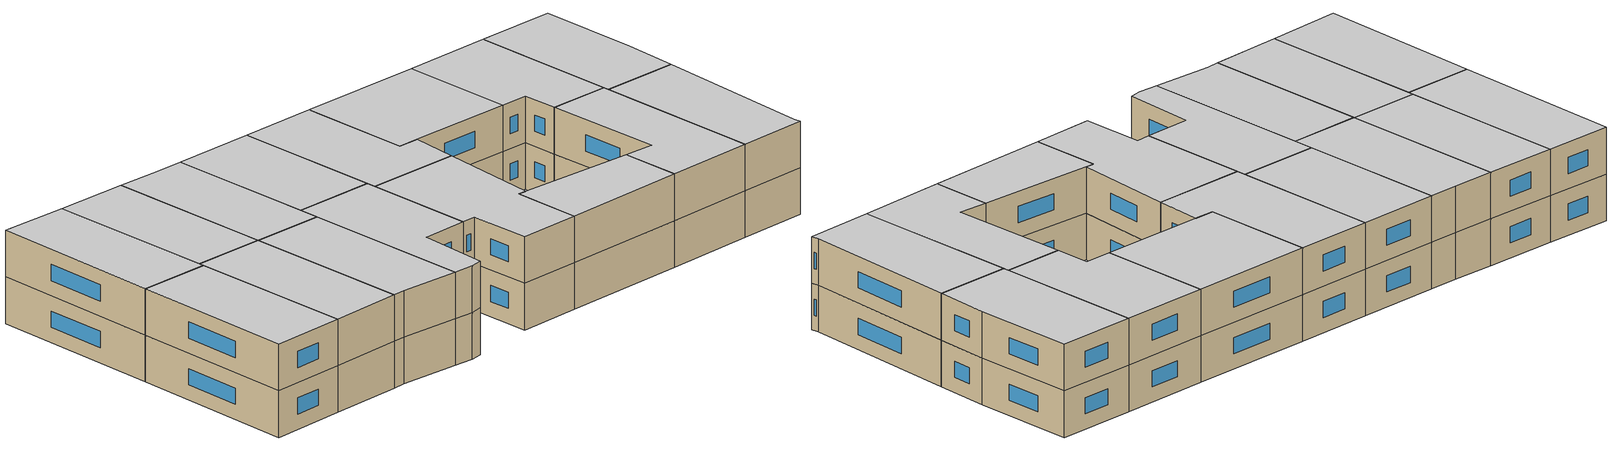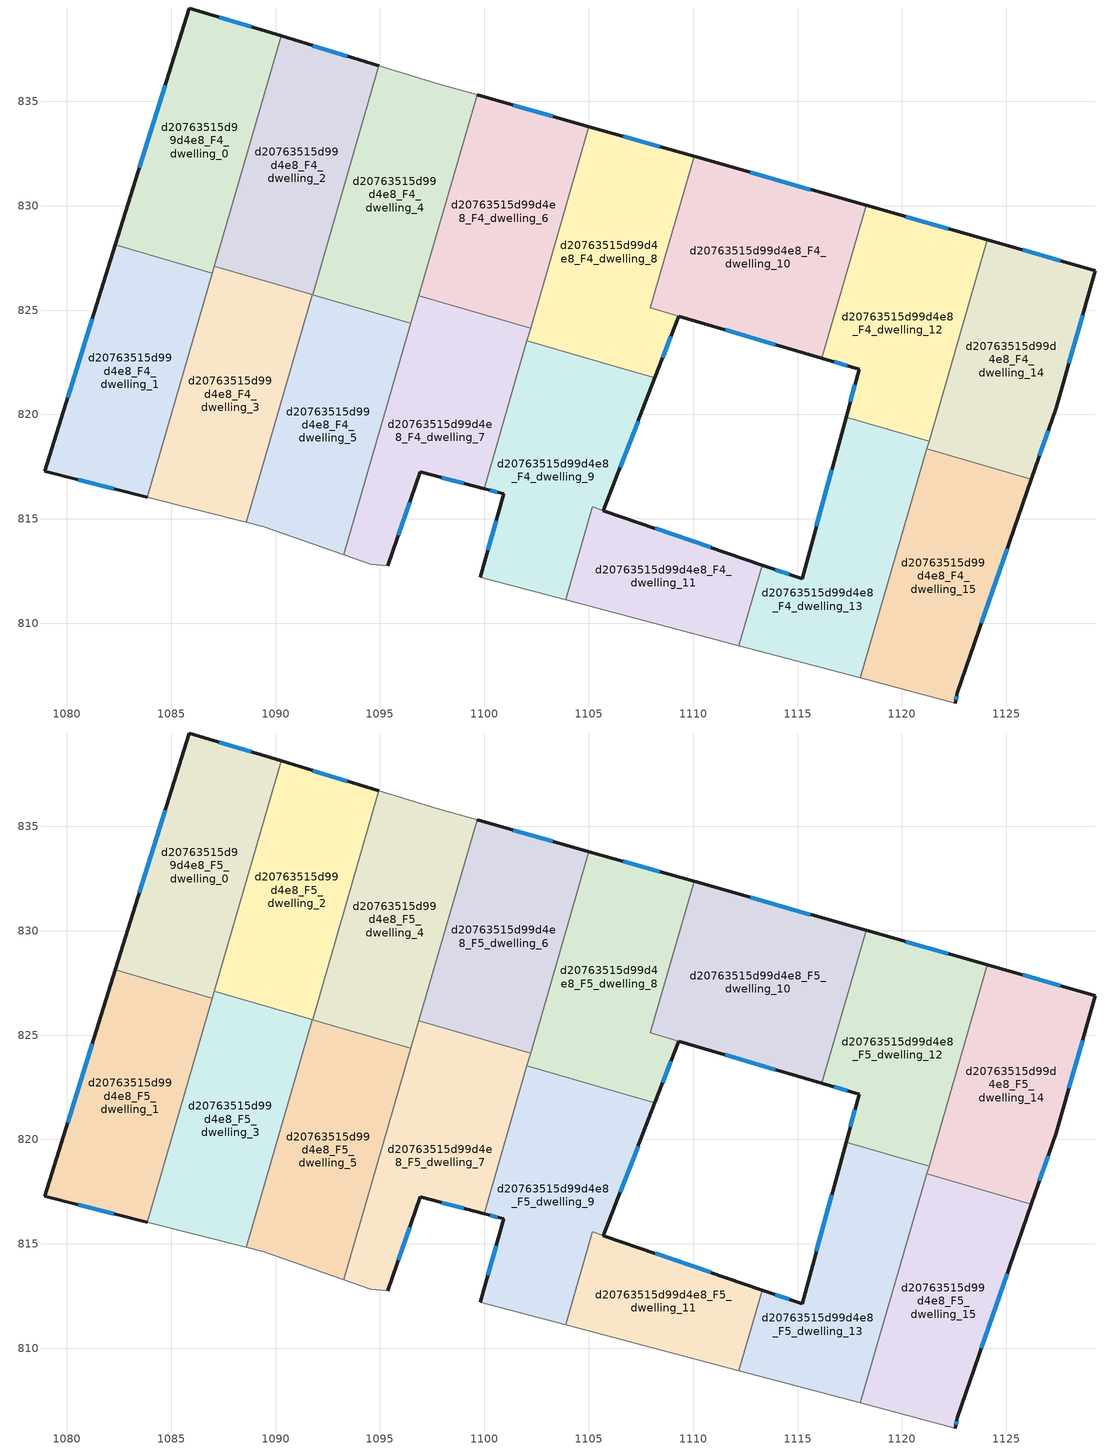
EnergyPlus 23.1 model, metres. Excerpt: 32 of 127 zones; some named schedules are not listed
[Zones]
d20763515d99d4e8_F4_dwelling_0
 floor to d20763515d99d4e8_F3_dwelling_0 (EU_floor_Construction): 1090.27,838.13 1086.98,826.78 1082.32,828.12 1085.87,839.47 z12
 wall outside (EU_wall_Construction): 1090.27,838.13 1085.87,839.47 1082.32,828.12 z12:15
 wall to d20763515d99d4e8_F4_dwelling_1 (EU_wall_Construction): 1082.32,828.12 1086.98,826.78 z12:15
 wall to d20763515d99d4e8_F4_dwelling_2 (EU_wall_Construction): 1087.07,827.11 1090.27,838.13 z12:15
 wall to d20763515d99d4e8_F4_dwelling_3 (EU_wall_Construction): 1086.98,826.78 1087.07,827.11 z12:15
 window (EU_Window_Construction): 1084.72,835.78 1083.48,831.81 / 1088.84,838.57 1087.3,839.04 z12.98:14.02
d20763515d99d4e8_F4_dwelling_1
 floor to d20763515d99d4e8_F3_dwelling_1 (EU_floor_Construction): 1086.98,826.78 1083.86,816.03 1078.93,817.27 1082.32,828.12 z12
 wall outside (EU_wall_Construction): 1082.32,828.12 1078.93,817.27 1083.86,816.03 z12:15
 wall to d20763515d99d4e8_F4_dwelling_3 (EU_wall_Construction): 1083.86,816.03 1086.98,826.78 z12:15
 window (EU_Window_Construction): 1081.22,824.59 1080.04,820.8 / 1080.54,816.87 1082.26,816.43 z12.98:14.02
d20763515d99d4e8_F4_dwelling_10
 floor to d20763515d99d4e8_F3_dwelling_10 (EU_floor_Construction): 1118.3,830.01 1116.17,822.69 1107.95,825.12 1110.05,832.36 z12
 wall outside (EU_wall_Construction): 1118.3,830.01 1110.05,832.36 / 1109.31,824.71 1116.17,822.69 z12:15
 wall to d20763515d99d4e8_F4_dwelling_12 (EU_wall_Construction): 1116.17,822.69 1118.3,830.01 z12:15
 wall to d20763515d99d4e8_F4_dwelling_8 (EU_wall_Construction): 1107.95,825.11 1109.3,824.71 / 1110.05,832.36 1107.95,825.12 z12:15
 window (EU_Window_Construction): 1115.61,830.77 1112.73,831.6 / 1111.54,824.05 1113.94,823.34 z12.98:14.02
d20763515d99d4e8_F4_dwelling_11
 floor to d20763515d99d4e8_F3_dwelling_11 (EU_floor_Construction): 1113.3,812.79 1112.18,808.92 1103.89,811.12 1105.18,815.57 1105.7,815.39 z12
 wall outside (EU_wall_Construction): 1113.3,812.79 1105.7,815.39 z12:15
 wall to d20763515d99d4e8_F4_dwelling_13 (EU_wall_Construction): 1112.18,808.92 1113.3,812.79 z12:15
 wall adiabatic (EU_wall_Construction): 1103.89,811.12 1112.18,808.92 z12:15
 wall to d20763515d99d4e8_F4_dwelling_9 (EU_wall_Construction): 1105.7,815.39 1105.18,815.57 1103.89,811.12 z12:15
 window (EU_Window_Construction): 1110.83,813.63 1108.18,814.54 z12.98:14.02
d20763515d99d4e8_F4_dwelling_12
 floor to d20763515d99d4e8_F3_dwelling_12 (EU_floor_Construction): 1124.09,828.36 1121.3,818.72 1117.33,819.87 1117.95,822.16 1116.17,822.69 1118.3,830.01 z12
 wall outside (EU_wall_Construction): 1124.09,828.36 1118.3,830.01 / 1116.17,822.69 1117.95,822.16 1117.33,819.87 z12:15
 wall to d20763515d99d4e8_F4_dwelling_13 (EU_wall_Construction): 1117.33,819.87 1121.3,818.72 z12:15
 wall to d20763515d99d4e8_F4_dwelling_14 (EU_wall_Construction): 1121.3,818.72 1124.09,828.36 z12:15
 window (EU_Window_Construction): 1122.21,828.9 1120.18,829.48 / 1117.75,821.42 1117.53,820.62 / 1116.75,822.52 1117.37,822.33 z12.98:14.02
d20763515d99d4e8_F4_dwelling_13
 floor to d20763515d99d4e8_F3_dwelling_13 (EU_floor_Construction): 1121.3,818.72 1118.01,807.38 1112.18,808.92 1113.3,812.79 1115.22,812.13 1117.33,819.87 z12
 wall outside (EU_wall_Construction): 1117.33,819.87 1115.22,812.13 1113.3,812.79 z12:15
 wall adiabatic (EU_wall_Construction): 1112.18,808.92 1118.01,807.38 z12:15
 wall to d20763515d99d4e8_F4_dwelling_15 (EU_wall_Construction): 1118.01,807.38 1121.19,818.36 z12:15
 wall to d20763515d99d4e8_F4_dwelling_14 (EU_wall_Construction): 1121.19,818.36 1121.3,818.72 z12:15
 window (EU_Window_Construction): 1116.64,817.36 1115.91,814.65 / 1114.6,812.34 1113.93,812.57 z12.98:14.02
d20763515d99d4e8_F4_dwelling_14
 floor to d20763515d99d4e8_F3_dwelling_14 (EU_floor_Construction): 1129.27,826.89 1127.39,820.33 1126.2,816.9 1121.19,818.36 1124.09,828.36 z12
 wall outside (EU_wall_Construction): 1126.2,816.9 1127.39,820.33 1129.27,826.89 1124.09,828.36 z12:15
 wall to d20763515d99d4e8_F4_dwelling_15 (EU_wall_Construction): 1121.19,818.36 1126.2,816.9 z12:15
 window (EU_Window_Construction): 1128,822.46 1128.66,824.76 / 1126.59,818.02 1127,819.22 / 1127.59,827.37 1125.78,827.88 z12.98:14.02
d20763515d99d4e8_F4_dwelling_15
 floor to d20763515d99d4e8_F3_dwelling_15 (EU_floor_Construction): 1126.2,816.9 1122.65,806.67 1122.55,806.18 1118.01,807.38 1121.19,818.36 z12
 wall outside (EU_wall_Construction): 1122.55,806.18 1122.65,806.67 1126.2,816.9 z12:15
 wall adiabatic (EU_wall_Construction): 1118.01,807.38 1122.55,806.18 z12:15
 window (EU_Window_Construction): 1123.81,810 1125.05,813.58 / 1122.58,806.34 1122.62,806.51 z12.98:14.02
d20763515d99d4e8_F4_dwelling_2
 floor to d20763515d99d4e8_F3_dwelling_2 (EU_floor_Construction): 1094.95,836.71 1091.77,825.74 1087.07,827.11 1090.27,838.13 z12
 wall outside (EU_wall_Construction): 1094.95,836.71 1090.27,838.13 z12:15
 wall to d20763515d99d4e8_F4_dwelling_3 (EU_wall_Construction): 1087.07,827.11 1091.77,825.74 z12:15
 wall to d20763515d99d4e8_F4_dwelling_4 (EU_wall_Construction): 1091.77,825.74 1094.95,836.71 z12:15
 window (EU_Window_Construction): 1093.43,837.17 1091.79,837.67 z12.98:14.02
d20763515d99d4e8_F4_dwelling_3
 floor to d20763515d99d4e8_F3_dwelling_3 (EU_floor_Construction): 1091.77,825.74 1088.6,814.83 1083.86,816.03 1087.07,827.11 z12
 wall adiabatic (EU_wall_Construction): 1083.86,816.03 1088.6,814.83 z12:15
 wall to d20763515d99d4e8_F4_dwelling_5 (EU_wall_Construction): 1088.6,814.83 1091.76,825.73 z12:15
 wall to d20763515d99d4e8_F4_dwelling_4 (EU_wall_Construction): 1091.76,825.73 1091.77,825.74 z12:15
d20763515d99d4e8_F4_dwelling_4
 floor to d20763515d99d4e8_F3_dwelling_4 (EU_floor_Construction): 1099.65,835.31 1096.48,824.36 1091.76,825.73 1094.95,836.71 1097.76,835.85 z12
 wall to d20763515d99d4e8_F4_dwelling_5 (EU_wall_Construction): 1091.76,825.73 1096.48,824.36 z12:15
 wall adiabatic (EU_wall_Construction): 1099.65,835.31 1097.76,835.85 1094.95,836.71 z12:15
 wall to d20763515d99d4e8_F4_dwelling_6 (EU_wall_Construction): 1096.86,825.68 1099.65,835.31 z12:15
 wall to d20763515d99d4e8_F4_dwelling_7 (EU_wall_Construction): 1096.48,824.36 1096.86,825.68 z12:15
d20763515d99d4e8_F4_dwelling_5
 floor to d20763515d99d4e8_F3_dwelling_5 (EU_floor_Construction): 1096.48,824.36 1093.27,813.29 1089.43,814.62 1088.6,814.83 1091.76,825.73 z12
 wall adiabatic (EU_wall_Construction): 1088.6,814.83 1089.43,814.62 1093.27,813.29 z12:15
 wall to d20763515d99d4e8_F4_dwelling_7 (EU_wall_Construction): 1093.27,813.29 1096.48,824.36 z12:15
d20763515d99d4e8_F4_dwelling_6
 floor to d20763515d99d4e8_F3_dwelling_6 (EU_floor_Construction): 1105.01,833.79 1102.21,824.13 1096.86,825.68 1099.65,835.31 z12
 wall outside (EU_wall_Construction): 1105.01,833.79 1099.65,835.31 z12:15
 wall to d20763515d99d4e8_F4_dwelling_7 (EU_wall_Construction): 1096.86,825.68 1102.21,824.13 z12:15
 wall to d20763515d99d4e8_F4_dwelling_8 (EU_wall_Construction): 1102.21,824.13 1105.01,833.79 z12:15
 window (EU_Window_Construction): 1103.27,834.29 1101.39,834.82 z12.98:14.02
d20763515d99d4e8_F4_dwelling_7
 floor to d20763515d99d4e8_F3_dwelling_7 (EU_floor_Construction): 1102.21,824.13 1099.98,816.45 1096.99,817.23 1096.92,817.25 1095.37,812.76 1094.56,812.83 1093.27,813.29 1096.86,825.68 z12
 wall outside (EU_wall_Construction): 1095.37,812.76 1096.92,817.25 1096.99,817.23 1099.98,816.45 z12:15
 wall adiabatic (EU_wall_Construction): 1093.27,813.29 1094.56,812.83 1095.37,812.76 z12:15
 wall to d20763515d99d4e8_F4_dwelling_9 (EU_wall_Construction): 1099.98,816.45 1102.04,823.54 z12:15
 wall to d20763515d99d4e8_F4_dwelling_8 (EU_wall_Construction): 1102.04,823.54 1102.21,824.13 z12:15
 window (EU_Window_Construction): 1097.96,816.98 1099.01,816.7 / 1095.88,814.22 1096.42,815.79 z12.98:14.02
d20763515d99d4e8_F4_dwelling_8
 floor to d20763515d99d4e8_F3_dwelling_8 (EU_floor_Construction): 1110.05,832.36 1107.95,825.11 1109.3,824.71 1108.16,821.76 1102.04,823.54 1105.01,833.79 z12
 wall outside (EU_wall_Construction): 1110.05,832.36 1105.01,833.79 / 1108.16,821.76 1109.3,824.71 z12:15
 wall to d20763515d99d4e8_F4_dwelling_9 (EU_wall_Construction): 1102.04,823.54 1107.06,822.08 / 1107.07,822.08 1108.16,821.76 z12:15
 window (EU_Window_Construction): 1108.41,832.82 1106.65,833.32 / 1108.53,822.72 1108.93,823.75 z12.98:14.02
d20763515d99d4e8_F4_dwelling_9
 floor to d20763515d99d4e8_F3_dwelling_9 (EU_floor_Construction): 1108.16,821.76 1105.7,815.39 1105.18,815.57 1103.89,811.12 1099.8,812.2 1100.92,816.2 1099.98,816.45 1102.04,823.54 z12
 wall outside (EU_wall_Construction): 1105.7,815.39 1108.16,821.76 / 1099.98,816.45 1100.92,816.2 1099.8,812.2 z12:15
 wall adiabatic (EU_wall_Construction): 1099.8,812.2 1103.89,811.12 z12:15
 window (EU_Window_Construction): 1106.5,817.46 1107.36,819.69 / 1100.56,814.9 1100.17,813.5 / 1100.29,816.37 1100.62,816.28 z12.98:14.02
d20763515d99d4e8_F5_dwelling_0
 floor to d20763515d99d4e8_F4_dwelling_0 (EU_floor_Construction): 1090.27,838.13 1086.98,826.78 1082.32,828.12 1085.87,839.47 z15
 wall outside (EU_wall_Construction): 1090.27,838.13 1085.87,839.47 1082.32,828.12 z15:18
 wall to d20763515d99d4e8_F5_dwelling_1 (EU_wall_Construction): 1082.32,828.12 1086.98,826.78 z15:18
 wall to d20763515d99d4e8_F5_dwelling_2 (EU_wall_Construction): 1087.07,827.11 1090.27,838.13 z15:18
 wall to d20763515d99d4e8_F5_dwelling_3 (EU_wall_Construction): 1086.98,826.78 1087.07,827.11 z15:18
 window (EU_Window_Construction): 1084.72,835.78 1083.48,831.81 / 1088.84,838.57 1087.3,839.04 z15.98:17.02
 ceiling to d20763515d99d4e8_F6_dwelling_0 (EU_floor_Construction): 1086.98,826.78 1090.27,838.13 1085.87,839.47 1082.32,828.12 z18
d20763515d99d4e8_F5_dwelling_1
 floor to d20763515d99d4e8_F4_dwelling_1 (EU_floor_Construction): 1086.98,826.78 1083.86,816.03 1078.93,817.27 1082.32,828.12 z15
 wall outside (EU_wall_Construction): 1082.32,828.12 1078.93,817.27 1083.86,816.03 z15:18
 wall to d20763515d99d4e8_F5_dwelling_3 (EU_wall_Construction): 1083.86,816.03 1086.98,826.78 z15:18
 window (EU_Window_Construction): 1081.22,824.59 1080.04,820.8 / 1080.54,816.87 1082.26,816.43 z15.98:17.02
 ceiling to d20763515d99d4e8_F6_dwelling_1 (EU_floor_Construction): 1083.86,816.03 1086.98,826.78 1082.32,828.12 1078.93,817.27 z18
d20763515d99d4e8_F5_dwelling_10
 floor to d20763515d99d4e8_F4_dwelling_10 (EU_floor_Construction): 1118.3,830.01 1116.17,822.69 1107.95,825.12 1110.05,832.36 z15
 wall outside (EU_wall_Construction): 1118.3,830.01 1110.05,832.36 / 1109.31,824.71 1116.17,822.69 z15:18
 wall to d20763515d99d4e8_F5_dwelling_12 (EU_wall_Construction): 1116.17,822.69 1118.3,830.01 z15:18
 wall to d20763515d99d4e8_F5_dwelling_8 (EU_wall_Construction): 1107.95,825.11 1109.3,824.71 / 1110.05,832.36 1107.95,825.12 z15:18
 window (EU_Window_Construction): 1115.61,830.77 1112.73,831.6 / 1111.54,824.05 1113.94,823.34 z15.98:17.02
 ceiling to d20763515d99d4e8_F6_dwelling_10 (EU_floor_Construction): 1116.17,822.69 1118.3,830.01 1110.05,832.36 1107.95,825.12 z18
d20763515d99d4e8_F5_dwelling_11
 floor to d20763515d99d4e8_F4_dwelling_11 (EU_floor_Construction): 1113.3,812.79 1112.18,808.92 1103.89,811.12 1105.18,815.57 1105.7,815.39 z15
 wall outside (EU_wall_Construction): 1113.3,812.79 1105.7,815.39 z15:18
 wall to d20763515d99d4e8_F5_dwelling_13 (EU_wall_Construction): 1112.18,808.92 1113.3,812.79 z15:18
 wall adiabatic (EU_wall_Construction): 1103.89,811.12 1112.18,808.92 z15:18
 wall to d20763515d99d4e8_F5_dwelling_9 (EU_wall_Construction): 1105.7,815.39 1105.18,815.57 1103.89,811.12 z15:18
 window (EU_Window_Construction): 1110.83,813.63 1108.18,814.54 z15.98:17.02
 ceiling to d20763515d99d4e8_F6_dwelling_11 (EU_floor_Construction): 1112.18,808.92 1113.3,812.79 1105.7,815.39 1105.18,815.57 1103.89,811.12 z18
d20763515d99d4e8_F5_dwelling_12
 floor to d20763515d99d4e8_F4_dwelling_12 (EU_floor_Construction): 1124.09,828.36 1121.3,818.72 1117.33,819.87 1117.95,822.16 1116.17,822.69 1118.3,830.01 z15
 wall outside (EU_wall_Construction): 1124.09,828.36 1118.3,830.01 / 1116.17,822.69 1117.95,822.16 1117.33,819.87 z15:18
 wall to d20763515d99d4e8_F5_dwelling_13 (EU_wall_Construction): 1117.33,819.87 1121.3,818.72 z15:18
 wall to d20763515d99d4e8_F5_dwelling_14 (EU_wall_Construction): 1121.3,818.72 1124.09,828.36 z15:18
 window (EU_Window_Construction): 1122.21,828.9 1120.18,829.48 / 1117.75,821.42 1117.53,820.62 / 1116.75,822.52 1117.37,822.33 z15.98:17.02
 ceiling to d20763515d99d4e8_F6_dwelling_12 (EU_floor_Construction): 1121.3,818.72 1124.09,828.36 1118.3,830.01 1116.17,822.69 1117.95,822.16 1117.33,819.87 z18
d20763515d99d4e8_F5_dwelling_13
 floor to d20763515d99d4e8_F4_dwelling_13 (EU_floor_Construction): 1121.3,818.72 1118.01,807.38 1112.18,808.92 1113.3,812.79 1115.22,812.13 1117.33,819.87 z15
 wall outside (EU_wall_Construction): 1117.33,819.87 1115.22,812.13 1113.3,812.79 z15:18
 wall adiabatic (EU_wall_Construction): 1112.18,808.92 1118.01,807.38 z15:18
 wall to d20763515d99d4e8_F5_dwelling_15 (EU_wall_Construction): 1118.01,807.38 1121.19,818.36 z15:18
 wall to d20763515d99d4e8_F5_dwelling_14 (EU_wall_Construction): 1121.19,818.36 1121.3,818.72 z15:18
 window (EU_Window_Construction): 1116.64,817.36 1115.91,814.65 / 1114.6,812.34 1113.93,812.57 z15.98:17.02
 ceiling to d20763515d99d4e8_F6_dwelling_13 (EU_floor_Construction): 1118.01,807.38 1121.3,818.72 1117.33,819.87 1115.22,812.13 1113.3,812.79 1112.18,808.92 z18
d20763515d99d4e8_F5_dwelling_14
 floor to d20763515d99d4e8_F4_dwelling_14 (EU_floor_Construction): 1129.27,826.89 1127.39,820.33 1126.2,816.9 1121.19,818.36 1124.09,828.36 z15
 wall outside (EU_wall_Construction): 1126.2,816.9 1127.39,820.33 1129.27,826.89 1124.09,828.36 z15:18
 wall to d20763515d99d4e8_F5_dwelling_15 (EU_wall_Construction): 1121.19,818.36 1126.2,816.9 z15:18
 window (EU_Window_Construction): 1128,822.46 1128.66,824.76 / 1126.59,818.02 1127,819.22 / 1127.59,827.37 1125.78,827.88 z15.98:17.02
 ceiling to d20763515d99d4e8_F6_dwelling_14 (EU_floor_Construction): 1126.2,816.9 1127.39,820.33 1129.27,826.89 1124.09,828.36 1121.19,818.36 z18
d20763515d99d4e8_F5_dwelling_15
 floor to d20763515d99d4e8_F4_dwelling_15 (EU_floor_Construction): 1126.2,816.9 1122.65,806.67 1122.55,806.18 1118.01,807.38 1121.19,818.36 z15
 wall outside (EU_wall_Construction): 1122.55,806.18 1122.65,806.67 1126.2,816.9 z15:18
 wall adiabatic (EU_wall_Construction): 1118.01,807.38 1122.55,806.18 z15:18
 window (EU_Window_Construction): 1123.81,810 1125.05,813.58 / 1122.58,806.34 1122.62,806.51 z15.98:17.02
 ceiling to d20763515d99d4e8_F6_dwelling_15 (EU_floor_Construction): 1122.65,806.67 1126.2,816.9 1121.19,818.36 1118.01,807.38 1122.55,806.18 z18
d20763515d99d4e8_F5_dwelling_2
 floor to d20763515d99d4e8_F4_dwelling_2 (EU_floor_Construction): 1094.95,836.71 1091.77,825.74 1087.07,827.11 1090.27,838.13 z15
 wall outside (EU_wall_Construction): 1094.95,836.71 1090.27,838.13 z15:18
 wall to d20763515d99d4e8_F5_dwelling_3 (EU_wall_Construction): 1087.07,827.11 1091.77,825.74 z15:18
 wall to d20763515d99d4e8_F5_dwelling_4 (EU_wall_Construction): 1091.77,825.74 1094.95,836.71 z15:18
 window (EU_Window_Construction): 1093.43,837.17 1091.79,837.67 z15.98:17.02
 ceiling to d20763515d99d4e8_F6_dwelling_2 (EU_floor_Construction): 1091.77,825.74 1094.95,836.71 1090.27,838.13 1087.07,827.11 z18
d20763515d99d4e8_F5_dwelling_3
 floor to d20763515d99d4e8_F4_dwelling_3 (EU_floor_Construction): 1091.77,825.74 1088.6,814.83 1083.86,816.03 1087.07,827.11 z15
 wall adiabatic (EU_wall_Construction): 1083.86,816.03 1088.6,814.83 z15:18
 wall to d20763515d99d4e8_F5_dwelling_5 (EU_wall_Construction): 1088.6,814.83 1091.76,825.73 z15:18
 wall to d20763515d99d4e8_F5_dwelling_4 (EU_wall_Construction): 1091.76,825.73 1091.77,825.74 z15:18
 ceiling to d20763515d99d4e8_F6_dwelling_3 (EU_floor_Construction): 1088.6,814.83 1091.77,825.74 1087.07,827.11 1083.86,816.03 z18
d20763515d99d4e8_F5_dwelling_4
 floor to d20763515d99d4e8_F4_dwelling_4 (EU_floor_Construction): 1099.65,835.31 1096.48,824.36 1091.76,825.73 1094.95,836.71 1097.76,835.85 z15
 wall to d20763515d99d4e8_F5_dwelling_5 (EU_wall_Construction): 1091.76,825.73 1096.48,824.36 z15:18
 wall adiabatic (EU_wall_Construction): 1099.65,835.31 1097.76,835.85 1094.95,836.71 z15:18
 wall to d20763515d99d4e8_F5_dwelling_6 (EU_wall_Construction): 1096.86,825.68 1099.65,835.31 z15:18
 wall to d20763515d99d4e8_F5_dwelling_7 (EU_wall_Construction): 1096.48,824.36 1096.86,825.68 z15:18
 ceiling to d20763515d99d4e8_F6_dwelling_4 (EU_floor_Construction): 1096.48,824.36 1099.65,835.31 1097.76,835.85 1094.95,836.71 1091.76,825.73 z18
d20763515d99d4e8_F5_dwelling_5
 floor to d20763515d99d4e8_F4_dwelling_5 (EU_floor_Construction): 1096.48,824.36 1093.27,813.29 1089.43,814.62 1088.6,814.83 1091.76,825.73 z15
 wall adiabatic (EU_wall_Construction): 1088.6,814.83 1089.43,814.62 1093.27,813.29 z15:18
 wall to d20763515d99d4e8_F5_dwelling_7 (EU_wall_Construction): 1093.27,813.29 1096.48,824.36 z15:18
 ceiling to d20763515d99d4e8_F6_dwelling_5 (EU_floor_Construction): 1093.27,813.29 1096.48,824.36 1091.76,825.73 1088.6,814.83 1089.43,814.62 z18
d20763515d99d4e8_F5_dwelling_6
 floor to d20763515d99d4e8_F4_dwelling_6 (EU_floor_Construction): 1105.01,833.79 1102.21,824.13 1096.86,825.68 1099.65,835.31 z15
 wall outside (EU_wall_Construction): 1105.01,833.79 1099.65,835.31 z15:18
 wall to d20763515d99d4e8_F5_dwelling_7 (EU_wall_Construction): 1096.86,825.68 1102.21,824.13 z15:18
 wall to d20763515d99d4e8_F5_dwelling_8 (EU_wall_Construction): 1102.21,824.13 1105.01,833.79 z15:18
 window (EU_Window_Construction): 1103.27,834.29 1101.39,834.82 z15.98:17.02
 ceiling to d20763515d99d4e8_F6_dwelling_6 (EU_floor_Construction): 1102.21,824.13 1105.01,833.79 1099.65,835.31 1096.86,825.68 z18
d20763515d99d4e8_F5_dwelling_7
 floor to d20763515d99d4e8_F4_dwelling_7 (EU_floor_Construction): 1102.21,824.13 1099.98,816.45 1096.99,817.23 1096.92,817.25 1095.37,812.76 1094.56,812.83 1093.27,813.29 1096.86,825.68 z15
 wall outside (EU_wall_Construction): 1095.37,812.76 1096.92,817.25 1096.99,817.23 1099.98,816.45 z15:18
 wall adiabatic (EU_wall_Construction): 1093.27,813.29 1094.56,812.83 1095.37,812.76 z15:18
 wall to d20763515d99d4e8_F5_dwelling_9 (EU_wall_Construction): 1099.98,816.45 1102.04,823.54 z15:18
 wall to d20763515d99d4e8_F5_dwelling_8 (EU_wall_Construction): 1102.04,823.54 1102.21,824.13 z15:18
 window (EU_Window_Construction): 1097.96,816.98 1099.01,816.7 / 1095.88,814.22 1096.42,815.79 z15.98:17.02
 ceiling to d20763515d99d4e8_F6_dwelling_7 (EU_floor_Construction): 1099.98,816.45 1102.21,824.13 1096.86,825.68 1093.27,813.29 1094.56,812.83 1095.37,812.76 1096.92,817.25 1096.99,817.23 z18
d20763515d99d4e8_F5_dwelling_8
 floor to d20763515d99d4e8_F4_dwelling_8 (EU_floor_Construction): 1110.05,832.36 1107.95,825.11 1109.3,824.71 1108.16,821.76 1102.04,823.54 1105.01,833.79 z15
 wall outside (EU_wall_Construction): 1110.05,832.36 1105.01,833.79 / 1108.16,821.76 1109.3,824.71 z15:18
 wall to d20763515d99d4e8_F5_dwelling_9 (EU_wall_Construction): 1102.04,823.54 1107.06,822.08 / 1107.07,822.08 1108.16,821.76 z15:18
 window (EU_Window_Construction): 1108.41,832.82 1106.65,833.32 / 1108.53,822.72 1108.93,823.75 z15.98:17.02
 ceiling to d20763515d99d4e8_F6_dwelling_8 (EU_floor_Construction): 1108.16,821.76 1109.3,824.71 1107.95,825.11 1110.05,832.36 1105.01,833.79 1102.04,823.54 z18
d20763515d99d4e8_F5_dwelling_9
 floor to d20763515d99d4e8_F4_dwelling_9 (EU_floor_Construction): 1108.16,821.76 1105.7,815.39 1105.18,815.57 1103.89,811.12 1099.8,812.2 1100.92,816.2 1099.98,816.45 1102.04,823.54 z15
 wall outside (EU_wall_Construction): 1105.7,815.39 1108.16,821.76 / 1099.98,816.45 1100.92,816.2 1099.8,812.2 z15:18
 wall adiabatic (EU_wall_Construction): 1099.8,812.2 1103.89,811.12 z15:18
 window (EU_Window_Construction): 1106.5,817.46 1107.36,819.69 / 1100.56,814.9 1100.17,813.5 / 1100.29,816.37 1100.62,816.28 z15.98:17.02
 ceiling to d20763515d99d4e8_F6_dwelling_9 (EU_floor_Construction): 1103.89,811.12 1105.18,815.57 1105.7,815.39 1108.16,821.76 1102.04,823.54 1099.98,816.45 1100.92,816.2 1099.8,812.2 z18
[Building]
EU S2 Campaign: North Axis=0; Terrain=City; Solar Distribution=FullExterior
[Site:Location]
Bologna: Latitude=44.5; Longitude=11.25; Time Zone=1; Elevation=37
[SizingPeriod:WeatherFileDays]
AnnualSizingPeriod: Begin Month=1; Begin Day of Month=1; End Month=12; End Day of Month=31; Day of Week for Start Day=Monday; Use Weather File Daylight Saving Period=No; Use Weather File Rain and Snow Indicators=No
[MATERIAL]
EU_InternalMass_Material: Roughness=MediumRough; Thickness=0.1; Conductivity=1; Density=1800; Specific Heat=900; Thermal Absorptance=0.9; Solar Absorptance=0.7; Visible Absorptance=0.7
[MATERIAL:NOMASS] Roughness=MediumRough; Thermal Absorptance=0.9; Solar Absorptance=0.7; Visible Absorptance=0.7
Name | Thermal Resistance
EU_wall_NoMass | 0.905828
EU_floor_NoMass | 0.67114
[WINDOWMATERIAL:SIMPLEGLAZINGSYSTEM]
EU_Window_SimpleGlazing: UFactor=4.52486; Solar Heat Gain Coefficient=0.85; Visible Transmittance=0.85
[CONSTRUCTION]
EU_wall_Construction: EU_wall_NoMass
EU_floor_Construction: EU_floor_NoMass
EU_Window_Construction: EU_Window_SimpleGlazing
EU_InternalMass_Construction: EU_InternalMass_Material
[ZONE] Type=1; Multiplier=1; Ceiling Height=autocalculate; Floor Area=autocalculate; Part of Total Floor Area=Yes
Name | Volume
d20763515d99d4e8_F4_dwelling_0; d20763515d99d4e8_F5_dwelling_0 | 167.874
d20763515d99d4e8_F4_dwelling_1; d20763515d99d4e8_F5_dwelling_1 | 167.878
d20763515d99d4e8_F4_dwelling_10; d20763515d99d4e8_F5_dwelling_10 | 195.09
d20763515d99d4e8_F4_dwelling_11; d20763515d99d4e8_F5_dwelling_11 | 111.304
d20763515d99d4e8_F4_dwelling_12; d20763515d99d4e8_F5_dwelling_12 | 167.898
d20763515d99d4e8_F4_dwelling_13; d20763515d99d4e8_F5_dwelling_13 | 167.928
d20763515d99d4e8_F4_dwelling_14; d20763515d99d4e8_F5_dwelling_14 | 167.902
d20763515d99d4e8_F4_dwelling_15; d20763515d99d4e8_F5_dwelling_15 | 167.906
d20763515d99d4e8_F4_dwelling_2; d20763515d99d4e8_F5_dwelling_2 | 167.908
d20763515d99d4e8_F4_dwelling_3; d20763515d99d4e8_F5_dwelling_3 | 167.884
d20763515d99d4e8_F4_dwelling_4; d20763515d99d4e8_F5_dwelling_4 | 167.917
d20763515d99d4e8_F4_dwelling_5; d20763515d99d4e8_F5_dwelling_5 | 167.911
d20763515d99d4e8_F4_dwelling_6; d20763515d99d4e8_F5_dwelling_6; d20763515d99d4e8_F4_dwelling_7; d20763515d99d4e8_F5_dwelling_7 | 167.9
d20763515d99d4e8_F4_dwelling_8; d20763515d99d4e8_F5_dwelling_8 | 179.995
d20763515d99d4e8_F4_dwelling_9; d20763515d99d4e8_F5_dwelling_9 | 185.107
[INTERNALMASS] Construction=EU_InternalMass_Construction
Name | Zone or ZoneList | Surface Area
d20763515d99d4e8_F4_dwelling_0_EU_InternalMass | d20763515d99d4e8_F4_dwelling_0 | 55.959
d20763515d99d4e8_F4_dwelling_1_EU_InternalMass | d20763515d99d4e8_F4_dwelling_1 | 55.9586
d20763515d99d4e8_F4_dwelling_2_EU_InternalMass | d20763515d99d4e8_F4_dwelling_2 | 55.9694
d20763515d99d4e8_F4_dwelling_3_EU_InternalMass | d20763515d99d4e8_F4_dwelling_3 | 55.9619
d20763515d99d4e8_F4_dwelling_4_EU_InternalMass | d20763515d99d4e8_F4_dwelling_4 | 55.9723
d20763515d99d4e8_F4_dwelling_5_EU_InternalMass | d20763515d99d4e8_F4_dwelling_5 | 55.9712
d20763515d99d4e8_F4_dwelling_6_EU_InternalMass | d20763515d99d4e8_F4_dwelling_6 | 55.9659
d20763515d99d4e8_F4_dwelling_7_EU_InternalMass | d20763515d99d4e8_F4_dwelling_7 | 55.9661
d20763515d99d4e8_F4_dwelling_8_EU_InternalMass | d20763515d99d4e8_F4_dwelling_8 | 59.9977
d20763515d99d4e8_F4_dwelling_9_EU_InternalMass | d20763515d99d4e8_F4_dwelling_9 | 61.7036
d20763515d99d4e8_F4_dwelling_10_EU_InternalMass | d20763515d99d4e8_F4_dwelling_10 | 65.0573
d20763515d99d4e8_F4_dwelling_11_EU_InternalMass | d20763515d99d4e8_F4_dwelling_11 | 37.1081
d20763515d99d4e8_F4_dwelling_12_EU_InternalMass | d20763515d99d4e8_F4_dwelling_12 | 55.9654
d20763515d99d4e8_F4_dwelling_13_EU_InternalMass | d20763515d99d4e8_F4_dwelling_13 | 55.9766
d20763515d99d4e8_F4_dwelling_14_EU_InternalMass | d20763515d99d4e8_F4_dwelling_14 | 55.9682
d20763515d99d4e8_F4_dwelling_15_EU_InternalMass | d20763515d99d4e8_F4_dwelling_15 | 55.968
d20763515d99d4e8_F5_dwelling_0_EU_InternalMass | d20763515d99d4e8_F5_dwelling_0 | 55.959
d20763515d99d4e8_F5_dwelling_1_EU_InternalMass | d20763515d99d4e8_F5_dwelling_1 | 55.9586
d20763515d99d4e8_F5_dwelling_2_EU_InternalMass | d20763515d99d4e8_F5_dwelling_2 | 55.9694
d20763515d99d4e8_F5_dwelling_3_EU_InternalMass | d20763515d99d4e8_F5_dwelling_3 | 55.9619
d20763515d99d4e8_F5_dwelling_4_EU_InternalMass | d20763515d99d4e8_F5_dwelling_4 | 55.9723
d20763515d99d4e8_F5_dwelling_5_EU_InternalMass | d20763515d99d4e8_F5_dwelling_5 | 55.9712
d20763515d99d4e8_F5_dwelling_6_EU_InternalMass | d20763515d99d4e8_F5_dwelling_6 | 55.9659
d20763515d99d4e8_F5_dwelling_7_EU_InternalMass | d20763515d99d4e8_F5_dwelling_7 | 55.9661
d20763515d99d4e8_F5_dwelling_8_EU_InternalMass | d20763515d99d4e8_F5_dwelling_8 | 59.9977
d20763515d99d4e8_F5_dwelling_9_EU_InternalMass | d20763515d99d4e8_F5_dwelling_9 | 61.7036
d20763515d99d4e8_F5_dwelling_10_EU_InternalMass | d20763515d99d4e8_F5_dwelling_10 | 65.0573
d20763515d99d4e8_F5_dwelling_11_EU_InternalMass | d20763515d99d4e8_F5_dwelling_11 | 37.1081
d20763515d99d4e8_F5_dwelling_12_EU_InternalMass | d20763515d99d4e8_F5_dwelling_12 | 55.9654
d20763515d99d4e8_F5_dwelling_13_EU_InternalMass | d20763515d99d4e8_F5_dwelling_13 | 55.9766
d20763515d99d4e8_F5_dwelling_14_EU_InternalMass | d20763515d99d4e8_F5_dwelling_14 | 55.9682
d20763515d99d4e8_F5_dwelling_15_EU_InternalMass | d20763515d99d4e8_F5_dwelling_15 | 55.968
[OTHEREQUIPMENT] Fuel Type=Electricity; Design Level Calculation Method=Watts/Area; Power per Zone Floor Area=1; Fraction Latent=0; Fraction Radiant=0; Fraction Lost=0; Carbon Dioxide Generation Rate=0; EndUse Subcategory=EU_Step8_InternalGains
Name | Zone or ZoneList or Space or SpaceList | Schedule
EU_Step8_InternalGain_d20763515d99d4e8_F4_dwelling_0_f000 | d20763515d99d4e8_F4_dwelling_0 | EU_Step8_GainSchedule_d20763515d99d4e8_F4_dwelling_0_f000
EU_Step8_InternalGain_d20763515d99d4e8_F4_dwelling_1_f000 | d20763515d99d4e8_F4_dwelling_1 | EU_Step8_GainSchedule_d20763515d99d4e8_F4_dwelling_1_f000
EU_Step8_InternalGain_d20763515d99d4e8_F4_dwelling_2_f000 | d20763515d99d4e8_F4_dwelling_2 | EU_Step8_GainSchedule_d20763515d99d4e8_F4_dwelling_2_f000
EU_Step8_InternalGain_d20763515d99d4e8_F4_dwelling_3_f000 | d20763515d99d4e8_F4_dwelling_3 | EU_Step8_GainSchedule_d20763515d99d4e8_F4_dwelling_3_f000
EU_Step8_InternalGain_d20763515d99d4e8_F4_dwelling_4_f000 | d20763515d99d4e8_F4_dwelling_4 | EU_Step8_GainSchedule_d20763515d99d4e8_F4_dwelling_4_f000
EU_Step8_InternalGain_d20763515d99d4e8_F4_dwelling_5_f000 | d20763515d99d4e8_F4_dwelling_5 | EU_Step8_GainSchedule_d20763515d99d4e8_F4_dwelling_5_f000
EU_Step8_InternalGain_d20763515d99d4e8_F4_dwelling_6_f000 | d20763515d99d4e8_F4_dwelling_6 | EU_Step8_GainSchedule_d20763515d99d4e8_F4_dwelling_6_f000
EU_Step8_InternalGain_d20763515d99d4e8_F4_dwelling_7_f000 | d20763515d99d4e8_F4_dwelling_7 | EU_Step8_GainSchedule_d20763515d99d4e8_F4_dwelling_7_f000
EU_Step8_InternalGain_d20763515d99d4e8_F4_dwelling_8_f000 | d20763515d99d4e8_F4_dwelling_8 | EU_Step8_GainSchedule_d20763515d99d4e8_F4_dwelling_8_f000
EU_Step8_InternalGain_d20763515d99d4e8_F4_dwelling_9_f000 | d20763515d99d4e8_F4_dwelling_9 | EU_Step8_GainSchedule_d20763515d99d4e8_F4_dwelling_9_f000
EU_Step8_InternalGain_d20763515d99d4e8_F4_dwelling_10_f000 | d20763515d99d4e8_F4_dwelling_10 | EU_Step8_GainSchedule_d20763515d99d4e8_F4_dwelling_10_f000
EU_Step8_InternalGain_d20763515d99d4e8_F4_dwelling_11_f000 | d20763515d99d4e8_F4_dwelling_11 | EU_Step8_GainSchedule_d20763515d99d4e8_F4_dwelling_11_f000
EU_Step8_InternalGain_d20763515d99d4e8_F4_dwelling_12_f000 | d20763515d99d4e8_F4_dwelling_12 | EU_Step8_GainSchedule_d20763515d99d4e8_F4_dwelling_12_f000
EU_Step8_InternalGain_d20763515d99d4e8_F4_dwelling_13_f000 | d20763515d99d4e8_F4_dwelling_13 | EU_Step8_GainSchedule_d20763515d99d4e8_F4_dwelling_13_f000
EU_Step8_InternalGain_d20763515d99d4e8_F4_dwelling_14_f000 | d20763515d99d4e8_F4_dwelling_14 | EU_Step8_GainSchedule_d20763515d99d4e8_F4_dwelling_14_f000
EU_Step8_InternalGain_d20763515d99d4e8_F4_dwelling_15_f000 | d20763515d99d4e8_F4_dwelling_15 | EU_Step8_GainSchedule_d20763515d99d4e8_F4_dwelling_15_f000
EU_Step8_InternalGain_d20763515d99d4e8_F5_dwelling_0_f000 | d20763515d99d4e8_F5_dwelling_0 | EU_Step8_GainSchedule_d20763515d99d4e8_F5_dwelling_0_f000
EU_Step8_InternalGain_d20763515d99d4e8_F5_dwelling_1_f000 | d20763515d99d4e8_F5_dwelling_1 | EU_Step8_GainSchedule_d20763515d99d4e8_F5_dwelling_1_f000
EU_Step8_InternalGain_d20763515d99d4e8_F5_dwelling_2_f000 | d20763515d99d4e8_F5_dwelling_2 | EU_Step8_GainSchedule_d20763515d99d4e8_F5_dwelling_2_f000
EU_Step8_InternalGain_d20763515d99d4e8_F5_dwelling_3_f000 | d20763515d99d4e8_F5_dwelling_3 | EU_Step8_GainSchedule_d20763515d99d4e8_F5_dwelling_3_f000
EU_Step8_InternalGain_d20763515d99d4e8_F5_dwelling_4_f000 | d20763515d99d4e8_F5_dwelling_4 | EU_Step8_GainSchedule_d20763515d99d4e8_F5_dwelling_4_f000
EU_Step8_InternalGain_d20763515d99d4e8_F5_dwelling_5_f000 | d20763515d99d4e8_F5_dwelling_5 | EU_Step8_GainSchedule_d20763515d99d4e8_F5_dwelling_5_f000
EU_Step8_InternalGain_d20763515d99d4e8_F5_dwelling_6_f000 | d20763515d99d4e8_F5_dwelling_6 | EU_Step8_GainSchedule_d20763515d99d4e8_F5_dwelling_6_f000
EU_Step8_InternalGain_d20763515d99d4e8_F5_dwelling_7_f000 | d20763515d99d4e8_F5_dwelling_7 | EU_Step8_GainSchedule_d20763515d99d4e8_F5_dwelling_7_f000
EU_Step8_InternalGain_d20763515d99d4e8_F5_dwelling_8_f000 | d20763515d99d4e8_F5_dwelling_8 | EU_Step8_GainSchedule_d20763515d99d4e8_F5_dwelling_8_f000
EU_Step8_InternalGain_d20763515d99d4e8_F5_dwelling_9_f000 | d20763515d99d4e8_F5_dwelling_9 | EU_Step8_GainSchedule_d20763515d99d4e8_F5_dwelling_9_f000
EU_Step8_InternalGain_d20763515d99d4e8_F5_dwelling_10_f000 | d20763515d99d4e8_F5_dwelling_10 | EU_Step8_GainSchedule_d20763515d99d4e8_F5_dwelling_10_f000
EU_Step8_InternalGain_d20763515d99d4e8_F5_dwelling_11_f000 | d20763515d99d4e8_F5_dwelling_11 | EU_Step8_GainSchedule_d20763515d99d4e8_F5_dwelling_11_f000
EU_Step8_InternalGain_d20763515d99d4e8_F5_dwelling_12_f000 | d20763515d99d4e8_F5_dwelling_12 | EU_Step8_GainSchedule_d20763515d99d4e8_F5_dwelling_12_f000
EU_Step8_InternalGain_d20763515d99d4e8_F5_dwelling_13_f000 | d20763515d99d4e8_F5_dwelling_13 | EU_Step8_GainSchedule_d20763515d99d4e8_F5_dwelling_13_f000
EU_Step8_InternalGain_d20763515d99d4e8_F5_dwelling_14_f000 | d20763515d99d4e8_F5_dwelling_14 | EU_Step8_GainSchedule_d20763515d99d4e8_F5_dwelling_14_f000
EU_Step8_InternalGain_d20763515d99d4e8_F5_dwelling_15_f000 | d20763515d99d4e8_F5_dwelling_15 | EU_Step8_GainSchedule_d20763515d99d4e8_F5_dwelling_15_f000
[ZONEVENTILATION:DESIGNFLOWRATE] Schedule=EU_AlwaysOn; Design Flow Rate Calculation Method=AirChanges/Hour; Air Changes per Hour=0.73129; Ventilation Type=Natural; Fan Pressure Rise=0; Fan Total Efficiency=1; Constant Term Coefficient=1; Temperature Term Coefficient=0; Velocity Term Coefficient=0; Velocity Squared Term Coefficient=0; Minimum Indoor Temperature=-100; Maximum Indoor Temperature=100; Delta Temperature=-100; Minimum Outdoor Temperature=-100; Maximum Outdoor Temperature=100; Maximum Wind Speed=40
Name | Zone or ZoneList or Space or SpaceList
EU_ConstantAir_d20763515d99d4e8_F4_dwelling_0 | d20763515d99d4e8_F4_dwelling_0
EU_ConstantAir_d20763515d99d4e8_F4_dwelling_1 | d20763515d99d4e8_F4_dwelling_1
EU_ConstantAir_d20763515d99d4e8_F4_dwelling_2 | d20763515d99d4e8_F4_dwelling_2
EU_ConstantAir_d20763515d99d4e8_F4_dwelling_3 | d20763515d99d4e8_F4_dwelling_3
EU_ConstantAir_d20763515d99d4e8_F4_dwelling_4 | d20763515d99d4e8_F4_dwelling_4
EU_ConstantAir_d20763515d99d4e8_F4_dwelling_5 | d20763515d99d4e8_F4_dwelling_5
EU_ConstantAir_d20763515d99d4e8_F4_dwelling_6 | d20763515d99d4e8_F4_dwelling_6
EU_ConstantAir_d20763515d99d4e8_F4_dwelling_7 | d20763515d99d4e8_F4_dwelling_7
EU_ConstantAir_d20763515d99d4e8_F4_dwelling_8 | d20763515d99d4e8_F4_dwelling_8
EU_ConstantAir_d20763515d99d4e8_F4_dwelling_9 | d20763515d99d4e8_F4_dwelling_9
EU_ConstantAir_d20763515d99d4e8_F4_dwelling_10 | d20763515d99d4e8_F4_dwelling_10
EU_ConstantAir_d20763515d99d4e8_F4_dwelling_11 | d20763515d99d4e8_F4_dwelling_11
EU_ConstantAir_d20763515d99d4e8_F4_dwelling_12 | d20763515d99d4e8_F4_dwelling_12
EU_ConstantAir_d20763515d99d4e8_F4_dwelling_13 | d20763515d99d4e8_F4_dwelling_13
EU_ConstantAir_d20763515d99d4e8_F4_dwelling_14 | d20763515d99d4e8_F4_dwelling_14
EU_ConstantAir_d20763515d99d4e8_F4_dwelling_15 | d20763515d99d4e8_F4_dwelling_15
EU_ConstantAir_d20763515d99d4e8_F5_dwelling_0 | d20763515d99d4e8_F5_dwelling_0
EU_ConstantAir_d20763515d99d4e8_F5_dwelling_1 | d20763515d99d4e8_F5_dwelling_1
EU_ConstantAir_d20763515d99d4e8_F5_dwelling_2 | d20763515d99d4e8_F5_dwelling_2
EU_ConstantAir_d20763515d99d4e8_F5_dwelling_3 | d20763515d99d4e8_F5_dwelling_3
EU_ConstantAir_d20763515d99d4e8_F5_dwelling_4 | d20763515d99d4e8_F5_dwelling_4
EU_ConstantAir_d20763515d99d4e8_F5_dwelling_5 | d20763515d99d4e8_F5_dwelling_5
EU_ConstantAir_d20763515d99d4e8_F5_dwelling_6 | d20763515d99d4e8_F5_dwelling_6
EU_ConstantAir_d20763515d99d4e8_F5_dwelling_7 | d20763515d99d4e8_F5_dwelling_7
EU_ConstantAir_d20763515d99d4e8_F5_dwelling_8 | d20763515d99d4e8_F5_dwelling_8
EU_ConstantAir_d20763515d99d4e8_F5_dwelling_9 | d20763515d99d4e8_F5_dwelling_9
EU_ConstantAir_d20763515d99d4e8_F5_dwelling_10 | d20763515d99d4e8_F5_dwelling_10
EU_ConstantAir_d20763515d99d4e8_F5_dwelling_11 | d20763515d99d4e8_F5_dwelling_11
EU_ConstantAir_d20763515d99d4e8_F5_dwelling_12 | d20763515d99d4e8_F5_dwelling_12
EU_ConstantAir_d20763515d99d4e8_F5_dwelling_13 | d20763515d99d4e8_F5_dwelling_13
EU_ConstantAir_d20763515d99d4e8_F5_dwelling_14 | d20763515d99d4e8_F5_dwelling_14
EU_ConstantAir_d20763515d99d4e8_F5_dwelling_15 | d20763515d99d4e8_F5_dwelling_15
[HVACTEMPLATE:ZONE:IDEALLOADSAIRSYSTEM] System Availability Schedule=EU_AlwaysOn; Maximum Heating Supply Air Temperature=50; Minimum Cooling Supply Air Temperature=13; Maximum Heating Supply Air Humidity Ratio=0.0156; Minimum Cooling Supply Air Humidity Ratio=0.0077; Heating Limit=NoLimit; Cooling Limit=NoLimit; Heating Availability Schedule=EU_AlwaysOn; Cooling Availability Schedule=EU_CoolingOff; Dehumidification Control Type=ConstantSensibleHeatRatio; Cooling Sensible Heat Ratio=0.7; Dehumidification Setpoint=60; Humidification Control Type=None; Humidification Setpoint=30; Outdoor Air Method=None; Outdoor Air Flow Rate per Person=0.00944; Outdoor Air Flow Rate per Zone Floor Area=0; Outdoor Air Flow Rate per Zone=0; Demand Controlled Ventilation Type=None; Outdoor Air Economizer Type=NoEconomizer; Heat Recovery Type=None; Sensible Heat Recovery Effectiveness=0.7; Latent Heat Recovery Effectiveness=0.65
Name | Template Thermostat
d20763515d99d4e8_F4_dwelling_0 | EU_HeatOnly_d20763515d99d4e8_F4_dwelling_0
d20763515d99d4e8_F4_dwelling_1 | EU_HeatOnly_d20763515d99d4e8_F4_dwelling_1
d20763515d99d4e8_F4_dwelling_2 | EU_HeatOnly_d20763515d99d4e8_F4_dwelling_2
d20763515d99d4e8_F4_dwelling_3 | EU_HeatOnly_d20763515d99d4e8_F4_dwelling_3
d20763515d99d4e8_F4_dwelling_4 | EU_HeatOnly_d20763515d99d4e8_F4_dwelling_4
d20763515d99d4e8_F4_dwelling_5 | EU_HeatOnly_d20763515d99d4e8_F4_dwelling_5
d20763515d99d4e8_F4_dwelling_6 | EU_HeatOnly_d20763515d99d4e8_F4_dwelling_6
d20763515d99d4e8_F4_dwelling_7 | EU_HeatOnly_d20763515d99d4e8_F4_dwelling_7
d20763515d99d4e8_F4_dwelling_8 | EU_HeatOnly_d20763515d99d4e8_F4_dwelling_8
d20763515d99d4e8_F4_dwelling_9 | EU_HeatOnly_d20763515d99d4e8_F4_dwelling_9
d20763515d99d4e8_F4_dwelling_10 | EU_HeatOnly_d20763515d99d4e8_F4_dwelling_10
d20763515d99d4e8_F4_dwelling_11 | EU_HeatOnly_d20763515d99d4e8_F4_dwelling_11
d20763515d99d4e8_F4_dwelling_12 | EU_HeatOnly_d20763515d99d4e8_F4_dwelling_12
d20763515d99d4e8_F4_dwelling_13 | EU_HeatOnly_d20763515d99d4e8_F4_dwelling_13
d20763515d99d4e8_F4_dwelling_14 | EU_HeatOnly_d20763515d99d4e8_F4_dwelling_14
d20763515d99d4e8_F4_dwelling_15 | EU_HeatOnly_d20763515d99d4e8_F4_dwelling_15
d20763515d99d4e8_F5_dwelling_0 | EU_HeatOnly_d20763515d99d4e8_F5_dwelling_0
d20763515d99d4e8_F5_dwelling_1 | EU_HeatOnly_d20763515d99d4e8_F5_dwelling_1
d20763515d99d4e8_F5_dwelling_2 | EU_HeatOnly_d20763515d99d4e8_F5_dwelling_2
d20763515d99d4e8_F5_dwelling_3 | EU_HeatOnly_d20763515d99d4e8_F5_dwelling_3
d20763515d99d4e8_F5_dwelling_4 | EU_HeatOnly_d20763515d99d4e8_F5_dwelling_4
d20763515d99d4e8_F5_dwelling_5 | EU_HeatOnly_d20763515d99d4e8_F5_dwelling_5
d20763515d99d4e8_F5_dwelling_6 | EU_HeatOnly_d20763515d99d4e8_F5_dwelling_6
d20763515d99d4e8_F5_dwelling_7 | EU_HeatOnly_d20763515d99d4e8_F5_dwelling_7
d20763515d99d4e8_F5_dwelling_8 | EU_HeatOnly_d20763515d99d4e8_F5_dwelling_8
d20763515d99d4e8_F5_dwelling_9 | EU_HeatOnly_d20763515d99d4e8_F5_dwelling_9
d20763515d99d4e8_F5_dwelling_10 | EU_HeatOnly_d20763515d99d4e8_F5_dwelling_10
d20763515d99d4e8_F5_dwelling_11 | EU_HeatOnly_d20763515d99d4e8_F5_dwelling_11
d20763515d99d4e8_F5_dwelling_12 | EU_HeatOnly_d20763515d99d4e8_F5_dwelling_12
d20763515d99d4e8_F5_dwelling_13 | EU_HeatOnly_d20763515d99d4e8_F5_dwelling_13
d20763515d99d4e8_F5_dwelling_14 | EU_HeatOnly_d20763515d99d4e8_F5_dwelling_14
d20763515d99d4e8_F5_dwelling_15 | EU_HeatOnly_d20763515d99d4e8_F5_dwelling_15
[SIZING:ZONE] Zone Cooling Design Supply Air Temperature Input Method=SupplyAirTemperature; Zone Cooling Design Supply Air Temperature=13; Zone Heating Design Supply Air Temperature Input Method=SupplyAirTemperature; Zone Heating Design Supply Air Temperature=50; Zone Cooling Design Supply Air Humidity Ratio=0.008; Zone Heating Design Supply Air Humidity Ratio=0.008; Cooling Design Air Flow Method=DesignDay; Cooling Design Air Flow Rate=0; Cooling Minimum Air Flow per Zone Floor Area=0.000762; Cooling Minimum Air Flow=0; Cooling Minimum Air Flow Fraction=0.2; Heating Design Air Flow Method=DesignDay; Heating Design Air Flow Rate=0; Heating Maximum Air Flow per Zone Floor Area=0.002032; Heating Maximum Air Flow=0.141576; Heating Maximum Air Flow Fraction=0.3; Account for Dedicated Outdoor Air System=No; Dedicated Outdoor Air System Control Strategy=NeutralSupplyAir; Dedicated Outdoor Air Low Setpoint Temperature for Design=autosize; Dedicated Outdoor Air High Setpoint Temperature for Design=autosize; Zone Load Sizing Method=Sensible Load Only No Latent Load; Zone Latent Cooling Design Supply Air Humidity Ratio Input Method=HumidityRatioDifference; Zone Cooling Design Supply Air Humidity Ratio Difference=0.005; Zone Latent Heating Design Supply Air Humidity Ratio Input Method=HumidityRatioDifference; Zone Humidification Design Supply Air Humidity Ratio Difference=0.005
d20763515d99d4e8_F4_dwelling_0; d20763515d99d4e8_F4_dwelling_1; d20763515d99d4e8_F4_dwelling_2; d20763515d99d4e8_F4_dwelling_3; d20763515d99d4e8_F4_dwelling_4; d20763515d99d4e8_F4_dwelling_5; d20763515d99d4e8_F4_dwelling_6; d20763515d99d4e8_F4_dwelling_7; d20763515d99d4e8_F4_dwelling_8; d20763515d99d4e8_F4_dwelling_9; d20763515d99d4e8_F4_dwelling_10; d20763515d99d4e8_F4_dwelling_11; d20763515d99d4e8_F4_dwelling_12; d20763515d99d4e8_F4_dwelling_13; d20763515d99d4e8_F4_dwelling_14; d20763515d99d4e8_F4_dwelling_15; d20763515d99d4e8_F5_dwelling_0; d20763515d99d4e8_F5_dwelling_1; d20763515d99d4e8_F5_dwelling_2; d20763515d99d4e8_F5_dwelling_3; d20763515d99d4e8_F5_dwelling_4; d20763515d99d4e8_F5_dwelling_5; d20763515d99d4e8_F5_dwelling_6; d20763515d99d4e8_F5_dwelling_7; d20763515d99d4e8_F5_dwelling_8; d20763515d99d4e8_F5_dwelling_9; d20763515d99d4e8_F5_dwelling_10; d20763515d99d4e8_F5_dwelling_11; d20763515d99d4e8_F5_dwelling_12; d20763515d99d4e8_F5_dwelling_13; d20763515d99d4e8_F5_dwelling_14; d20763515d99d4e8_F5_dwelling_15
[SCHEDULE:FILE] Column Number=1; Rows to Skip at Top=0; Number of Hours of Data=8760; Column Separator=Comma; Interpolate to Timestep=No; Minutes per Item=60; Adjust Schedule for Daylight Savings=Yes
Name | File
EU_Step8_GainSchedule_d20763515d99d4e8_F4_dwelling_0_f000 | ../../schedules/d20763515d99d4e8/d20763515d99d4e8_F4_dwelling_0_f000_gain.csv
EU_Step8_GainSchedule_d20763515d99d4e8_F4_dwelling_1_f000 | ../../schedules/d20763515d99d4e8/d20763515d99d4e8_F4_dwelling_1_f000_gain.csv
EU_Step8_GainSchedule_d20763515d99d4e8_F4_dwelling_2_f000 | ../../schedules/d20763515d99d4e8/d20763515d99d4e8_F4_dwelling_2_f000_gain.csv
EU_Step8_GainSchedule_d20763515d99d4e8_F4_dwelling_3_f000 | ../../schedules/d20763515d99d4e8/d20763515d99d4e8_F4_dwelling_3_f000_gain.csv
EU_Step8_GainSchedule_d20763515d99d4e8_F4_dwelling_4_f000 | ../../schedules/d20763515d99d4e8/d20763515d99d4e8_F4_dwelling_4_f000_gain.csv
EU_Step8_GainSchedule_d20763515d99d4e8_F4_dwelling_5_f000 | ../../schedules/d20763515d99d4e8/d20763515d99d4e8_F4_dwelling_5_f000_gain.csv
EU_Step8_GainSchedule_d20763515d99d4e8_F4_dwelling_6_f000 | ../../schedules/d20763515d99d4e8/d20763515d99d4e8_F4_dwelling_6_f000_gain.csv
EU_Step8_GainSchedule_d20763515d99d4e8_F4_dwelling_7_f000 | ../../schedules/d20763515d99d4e8/d20763515d99d4e8_F4_dwelling_7_f000_gain.csv
EU_Step8_GainSchedule_d20763515d99d4e8_F4_dwelling_8_f000 | ../../schedules/d20763515d99d4e8/d20763515d99d4e8_F4_dwelling_8_f000_gain.csv
EU_Step8_GainSchedule_d20763515d99d4e8_F4_dwelling_9_f000 | ../../schedules/d20763515d99d4e8/d20763515d99d4e8_F4_dwelling_9_f000_gain.csv
EU_Step8_GainSchedule_d20763515d99d4e8_F4_dwelling_10_f000 | ../../schedules/d20763515d99d4e8/d20763515d99d4e8_F4_dwelling_10_f000_gain.csv
EU_Step8_GainSchedule_d20763515d99d4e8_F4_dwelling_11_f000 | ../../schedules/d20763515d99d4e8/d20763515d99d4e8_F4_dwelling_11_f000_gain.csv
EU_Step8_GainSchedule_d20763515d99d4e8_F4_dwelling_12_f000 | ../../schedules/d20763515d99d4e8/d20763515d99d4e8_F4_dwelling_12_f000_gain.csv
EU_Step8_GainSchedule_d20763515d99d4e8_F4_dwelling_13_f000 | ../../schedules/d20763515d99d4e8/d20763515d99d4e8_F4_dwelling_13_f000_gain.csv
EU_Step8_GainSchedule_d20763515d99d4e8_F4_dwelling_14_f000 | ../../schedules/d20763515d99d4e8/d20763515d99d4e8_F4_dwelling_14_f000_gain.csv
EU_Step8_GainSchedule_d20763515d99d4e8_F4_dwelling_15_f000 | ../../schedules/d20763515d99d4e8/d20763515d99d4e8_F4_dwelling_15_f000_gain.csv
EU_Step8_GainSchedule_d20763515d99d4e8_F5_dwelling_0_f000 | ../../schedules/d20763515d99d4e8/d20763515d99d4e8_F5_dwelling_0_f000_gain.csv
EU_Step8_GainSchedule_d20763515d99d4e8_F5_dwelling_1_f000 | ../../schedules/d20763515d99d4e8/d20763515d99d4e8_F5_dwelling_1_f000_gain.csv
EU_Step8_GainSchedule_d20763515d99d4e8_F5_dwelling_2_f000 | ../../schedules/d20763515d99d4e8/d20763515d99d4e8_F5_dwelling_2_f000_gain.csv
EU_Step8_GainSchedule_d20763515d99d4e8_F5_dwelling_3_f000 | ../../schedules/d20763515d99d4e8/d20763515d99d4e8_F5_dwelling_3_f000_gain.csv
EU_Step8_GainSchedule_d20763515d99d4e8_F5_dwelling_4_f000 | ../../schedules/d20763515d99d4e8/d20763515d99d4e8_F5_dwelling_4_f000_gain.csv
EU_Step8_GainSchedule_d20763515d99d4e8_F5_dwelling_5_f000 | ../../schedules/d20763515d99d4e8/d20763515d99d4e8_F5_dwelling_5_f000_gain.csv
EU_Step8_GainSchedule_d20763515d99d4e8_F5_dwelling_6_f000 | ../../schedules/d20763515d99d4e8/d20763515d99d4e8_F5_dwelling_6_f000_gain.csv
EU_Step8_GainSchedule_d20763515d99d4e8_F5_dwelling_7_f000 | ../../schedules/d20763515d99d4e8/d20763515d99d4e8_F5_dwelling_7_f000_gain.csv
EU_Step8_GainSchedule_d20763515d99d4e8_F5_dwelling_8_f000 | ../../schedules/d20763515d99d4e8/d20763515d99d4e8_F5_dwelling_8_f000_gain.csv
EU_Step8_GainSchedule_d20763515d99d4e8_F5_dwelling_9_f000 | ../../schedules/d20763515d99d4e8/d20763515d99d4e8_F5_dwelling_9_f000_gain.csv
EU_Step8_GainSchedule_d20763515d99d4e8_F5_dwelling_10_f000 | ../../schedules/d20763515d99d4e8/d20763515d99d4e8_F5_dwelling_10_f000_gain.csv
EU_Step8_GainSchedule_d20763515d99d4e8_F5_dwelling_11_f000 | ../../schedules/d20763515d99d4e8/d20763515d99d4e8_F5_dwelling_11_f000_gain.csv
EU_Step8_GainSchedule_d20763515d99d4e8_F5_dwelling_12_f000 | ../../schedules/d20763515d99d4e8/d20763515d99d4e8_F5_dwelling_12_f000_gain.csv
EU_Step8_GainSchedule_d20763515d99d4e8_F5_dwelling_13_f000 | ../../schedules/d20763515d99d4e8/d20763515d99d4e8_F5_dwelling_13_f000_gain.csv
